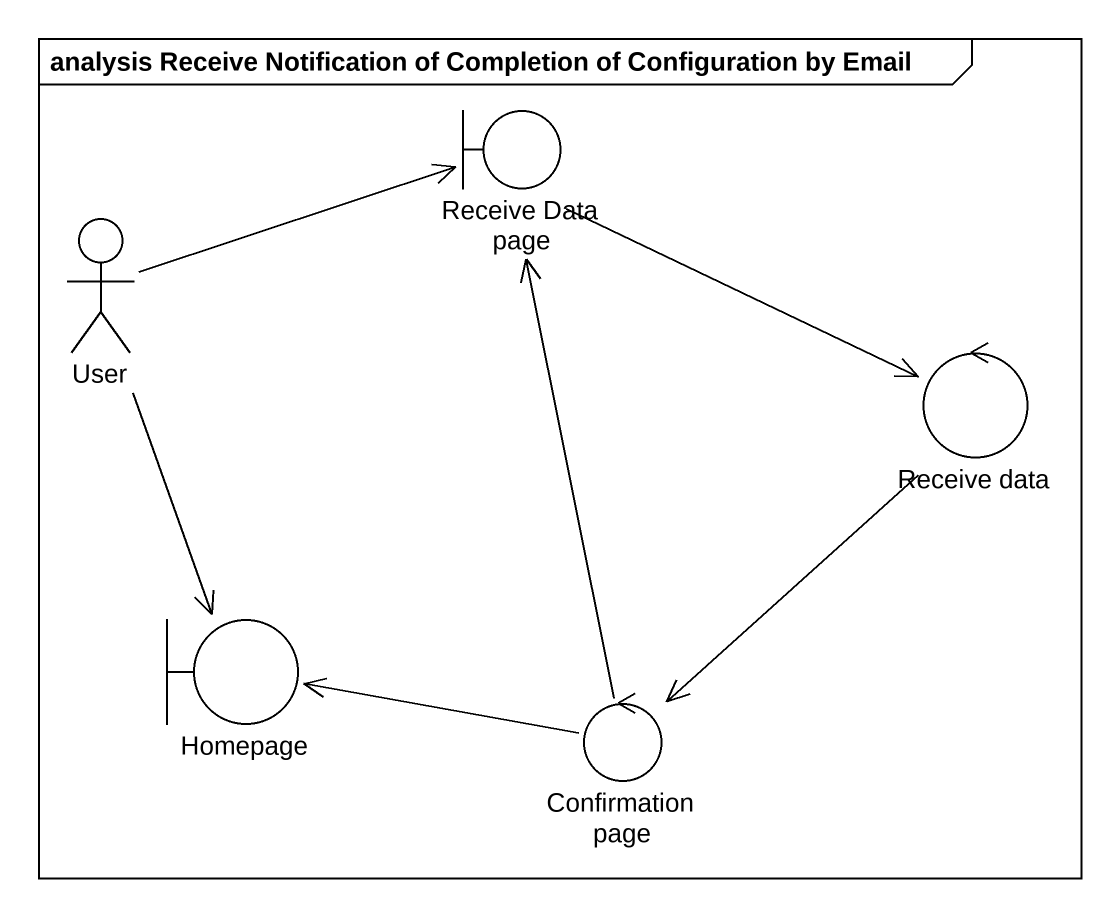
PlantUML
@startuml
mainframe analysis Receive Notification of Completion of Configuration by Email
boundary "Receive Data page" as Receive_Data_page
actor User
control "Receive data" as Receive_data
boundary Homepage
control "Confirmation page" as Confirmation_page
Receive_Data_page -right-> Receive_data
User -right-> Receive_Data_page
User --> Homepage
Receive_data --> Confirmation_page
Confirmation_page -up-> Receive_Data_page
Confirmation_page -left-> Homepage
@enduml
